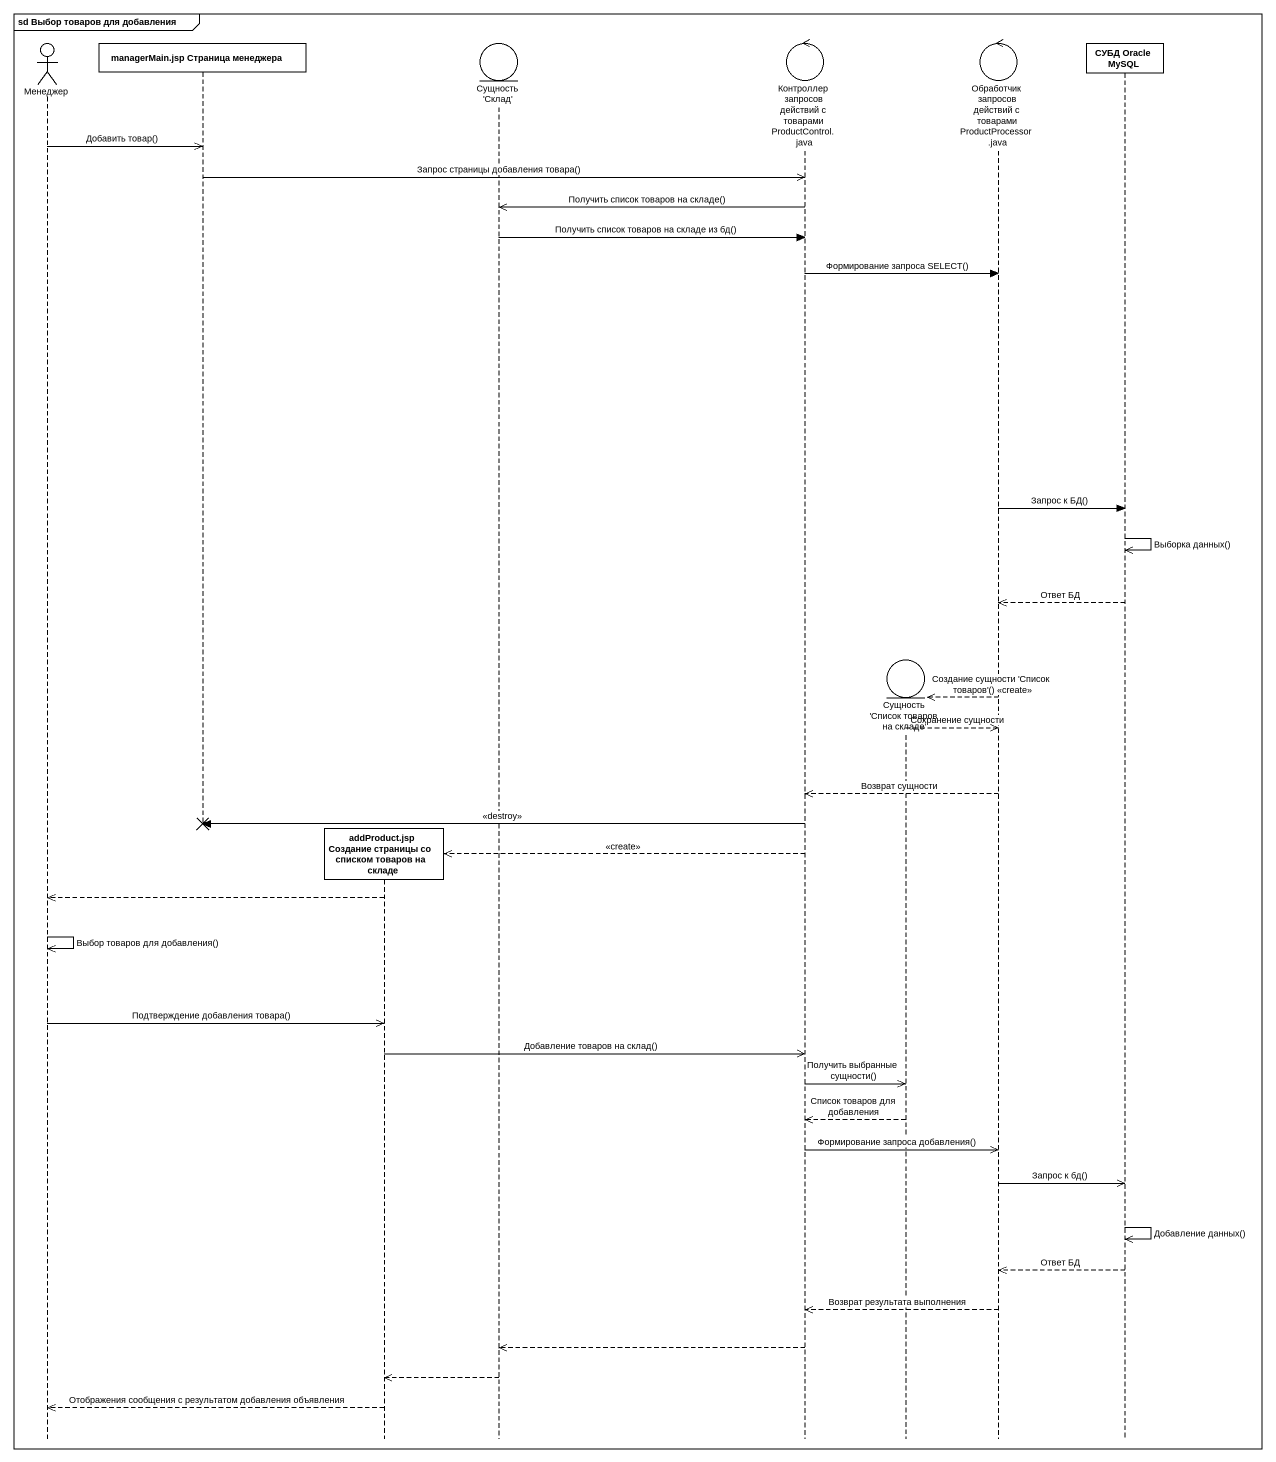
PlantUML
@startuml
mainframe sd Выбор товаров для добавления
hide footbox
actor Менеджер
participant "managerMain.jsp Страница менеджера" as managerMain_jsp_Страница
participant "addProduct.jsp Создание страницы со списком товаров на складе" as addProduct_jsp_Создание
entity "Сущность 'Склад'" as Сущность_Склад
control "Контроллер запросов действий с товарами ProductControl.java" as Контроллер_запросов
entity "Сущность 'Список товаров на складе'" as Сущность_Список_товаров_на
control "Обработчик запросов действий с товарами ProductProcessor.java" as Обработчик_запросов
participant "СУБД Oracle MySQL" as СУБД_Oracle_MySQL

Менеджер ->> managerMain_jsp_Страница : Добавить товар()
managerMain_jsp_Страница ->> Контроллер_запросов : Запрос страницы добавления товара()
Контроллер_запросов ->> Сущность_Склад : Получить список товаров на складе()
Сущность_Склад -> Контроллер_запросов : Получить список товаров на складе из бд()
Контроллер_запросов -> Обработчик_запросов : Формирование запроса SELECT()
Обработчик_запросов -> СУБД_Oracle_MySQL : Запрос к БД()
СУБД_Oracle_MySQL ->> СУБД_Oracle_MySQL : Выборка данных()
СУБД_Oracle_MySQL -->> Обработчик_запросов : Ответ БД
Обработчик_запросов -->> Сущность_Список_товаров_на ** : Создание сущности 'Список товаров'() <<create>>
Сущность_Список_товаров_на -->> Обработчик_запросов : Сохранение сущности
Обработчик_запросов -->> Контроллер_запросов : Возврат сущности
Контроллер_запросов -> managerMain_jsp_Страница !! : <<destroy>>
Контроллер_запросов -->> addProduct_jsp_Создание ** : <<create>>
addProduct_jsp_Создание -->> Менеджер
Менеджер ->> Менеджер : Выбор товаров для добавления()
Менеджер ->> addProduct_jsp_Создание : Подтверждение добавления товара()
addProduct_jsp_Создание ->> Контроллер_запросов : Добавление товаров на склад()
Контроллер_запросов ->> Сущность_Список_товаров_на : Получить выбранные сущности()
Сущность_Список_товаров_на -->> Контроллер_запросов : Список товаров для добавления
Контроллер_запросов ->> Обработчик_запросов : Формирование запроса добавления()
Обработчик_запросов ->> СУБД_Oracle_MySQL : Запрос к бд()
СУБД_Oracle_MySQL ->> СУБД_Oracle_MySQL : Добавление данных()
СУБД_Oracle_MySQL -->> Обработчик_запросов : Ответ БД
Обработчик_запросов -->> Контроллер_запросов : Возврат результата выполнения
Контроллер_запросов -->> Сущность_Склад
Сущность_Склад -->> addProduct_jsp_Создание
addProduct_jsp_Создание -->> Менеджер : Отображения сообщения с результатом добавления объявления
@enduml
